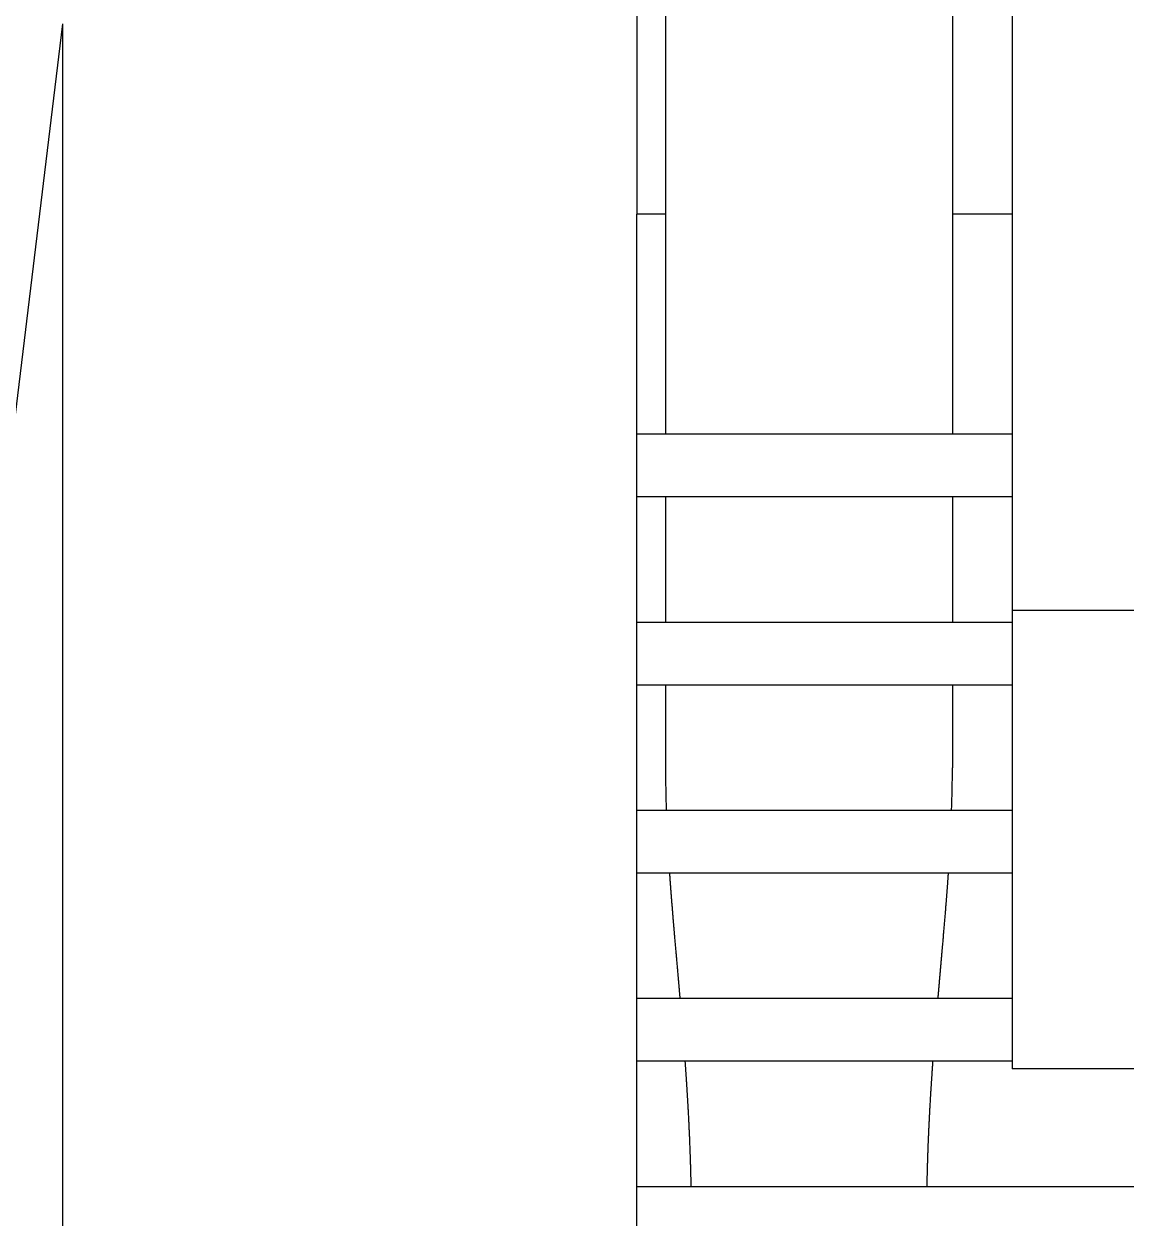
# Model space of a CAD drawing. Header units: millimetres. Extents: x 1218 to 72853, y -34712 to 16286.
# Drawn here: x 65535.7 to 65695.3, y 8767.3 to 8940.1 of the extents above; entities that cross this region are included whole.
import ezdxf

# ---------------------------------------------------------------- set-up
doc = ezdxf.new("R2010")
doc.units = ezdxf.units.MM

# ---------------------------------------------------------------- blocks, each defined once
blk = doc.blocks.new('BOM-FRONT EQ')
at = {"lineweight": -2}
for p, q in [((304.79, 814.33), (304.79, 598.92)), ((304.79, 814.33), (304.79, 598.92)), ((304.79, 814.33), (304.79, 598.92)), ((254.62, 737.86), (254.62, 624.43)), ((254.62, 737.86), (254.62, 624.43)), ((254.62, 737.86), (254.62, 624.43)), ((296.16, 737.86), (296.16, 624.43)), ((296.16, 737.86), (296.16, 624.43)), ((296.16, 737.86), (296.16, 624.43)), ((250.47, 707.46), (250.47, 656.29)), ((250.47, 707.46), (250.47, 656.29)), ((250.47, 707.46), (250.47, 656.29)), ((151.42, 552.54), (167.4, 683.82)), ((151.42, 552.54), (167.4, 683.82)), ((151.42, 552.54), (167.4, 683.82)), ((167.4, 242.7), (167.4, 683.82)), ((167.4, 242.7), (167.4, 683.82)), ((167.4, 242.7), (167.4, 683.82)), ((250.47, 624.43), (250.47, 656.29)), ((254.62, 656.29), (250.47, 656.29)), ((250.47, 624.43), (250.47, 656.29)), ((254.62, 656.29), (250.47, 656.29)), ((250.47, 624.43), (250.47, 656.29)), ((254.62, 656.29), (250.47, 656.29)), ((304.79, 656.29), (296.16, 656.29)), ((304.79, 656.29), (296.16, 656.29)), ((304.79, 656.29), (296.16, 656.29)), ((304.79, 624.43), (250.47, 624.43)), ((250.47, 615.36), (250.47, 624.43)), ((304.79, 624.43), (250.47, 624.43)), ((250.47, 615.36), (250.47, 624.43)), ((304.79, 624.43), (250.47, 624.43)), ((250.47, 615.36), (250.47, 624.43)), ((304.79, 615.36), (250.47, 615.36)), ((250.47, 597.21), (250.47, 615.36)), ((304.79, 615.36), (250.47, 615.36)), ((250.47, 597.21), (250.47, 615.36)), ((304.79, 615.36), (250.47, 615.36)), ((250.47, 597.21), (250.47, 615.36)), ((254.62, 615.36), (254.62, 597.21)), ((254.62, 615.36), (254.62, 597.21)), ((254.62, 615.36), (254.62, 597.21)), ((296.16, 615.36), (296.16, 597.21)), ((296.16, 615.36), (296.16, 597.21)), ((296.16, 615.36), (296.16, 597.21)), ((304.79, 598.92), (304.79, 532.61)), ((501.61, 598.92), (304.79, 598.92)), ((304.79, 598.92), (304.79, 532.61)), ((501.61, 598.92), (304.79, 598.92)), ((304.79, 598.92), (304.79, 532.61)), ((501.61, 598.92), (304.79, 598.92)), ((304.79, 597.21), (250.47, 597.21)), ((250.47, 588.13), (250.47, 597.21)), ((304.79, 597.21), (250.47, 597.21)), ((250.47, 588.13), (250.47, 597.21)), ((304.79, 597.21), (250.47, 597.21)), ((250.47, 588.13), (250.47, 597.21)), ((250.47, 569.99), (250.47, 588.13)), ((304.79, 588.13), (250.47, 588.13)), ((250.47, 569.99), (250.47, 588.13)), ((304.79, 588.13), (250.47, 588.13)), ((250.47, 569.99), (250.47, 588.13)), ((304.79, 588.13), (250.47, 588.13)), ((254.62, 588.13), (254.62, 576.18)), ((254.62, 588.13), (254.62, 576.18)), ((254.62, 588.13), (254.62, 576.18)), ((296.16, 588.13), (296.16, 576.18)), ((296.16, 588.13), (296.16, 576.18)), ((296.16, 588.13), (296.16, 576.18)), ((304.79, 569.99), (250.47, 569.99)), ((250.47, 560.91), (250.47, 569.99)), ((304.79, 569.99), (250.47, 569.99)), ((250.47, 560.91), (250.47, 569.99)), ((304.79, 569.99), (250.47, 569.99)), ((250.47, 560.91), (250.47, 569.99)), ((250.47, 542.76), (250.47, 560.91)), ((304.79, 560.91), (250.47, 560.91)), ((250.47, 542.76), (250.47, 560.91)), ((304.79, 560.91), (250.47, 560.91)), ((250.47, 542.76), (250.47, 560.91)), ((304.79, 560.91), (250.47, 560.91)), ((304.79, 542.76), (250.47, 542.76)), ((250.47, 533.69), (250.47, 542.76)), ((304.79, 542.76), (250.47, 542.76)), ((250.47, 533.69), (250.47, 542.76)), ((304.79, 542.76), (250.47, 542.76)), ((250.47, 533.69), (250.47, 542.76)), ((304.79, 533.69), (250.47, 533.69)), ((250.47, 515.54), (250.47, 533.69)), ((304.79, 533.69), (250.47, 533.69)), ((250.47, 515.54), (250.47, 533.69)), ((304.79, 533.69), (250.47, 533.69)), ((250.47, 515.54), (250.47, 533.69)), ((501.61, 532.61), (304.79, 532.61)), ((501.61, 532.61), (304.79, 532.61)), ((501.61, 532.61), (304.79, 532.61)), ((648.76, 515.54), (250.47, 515.54)), ((250.47, 506.47), (250.47, 515.54)), ((648.76, 515.54), (250.47, 515.54)), ((250.47, 506.47), (250.47, 515.54)), ((648.76, 515.54), (250.47, 515.54)), ((250.47, 506.47), (250.47, 515.54))]:
    blk.add_line(p, q, dxfattribs=at)
for centre, radius, start, end in [((425.71, 576.38), 171.09, 180.0664, 182.1424), ((425.71, 576.38), 171.09, 180.0664, 182.1424), ((425.71, 576.38), 171.09, 180.0664, 182.1424), ((125.08, 576.38), 171.08, 357.8576, 359.9337), ((125.08, 576.38), 171.08, 357.8576, 359.9337), ((125.08, 576.38), 171.08, 357.8576, 359.9337)]:
    blk.add_arc(centre, radius, start, end, dxfattribs=at)
for points, knots in [([(256.75, 542.76), (256.66, 543.82), (256.57, 544.88), (256.46, 546.11), (256.2, 549), (255.95, 551.89), (255.8, 553.7), (255.59, 556.24), (255.39, 558.77), (255.34, 559.48), (255.29, 560.2), (255.24, 560.91)], [0, 0, 0, 0, 0, 0, 14.653932, 14.653932, 14.653932, 39.812044, 39.812044, 39.812044, 49.816365, 49.816365, 49.816365, 49.816365, 49.816365, 49.816365]), ([(256.75, 542.76), (256.66, 543.82), (256.57, 544.88), (256.46, 546.11), (256.2, 549), (255.95, 551.89), (255.8, 553.7), (255.59, 556.24), (255.39, 558.77), (255.34, 559.48), (255.29, 560.2), (255.24, 560.91)], [0, 0, 0, 0, 0, 0, 14.653932, 14.653932, 14.653932, 39.812044, 39.812044, 39.812044, 49.816365, 49.816365, 49.816365, 49.816365, 49.816365, 49.816365]), ([(256.75, 542.76), (256.66, 543.82), (256.57, 544.88), (256.46, 546.11), (256.2, 549), (255.95, 551.89), (255.8, 553.7), (255.59, 556.24), (255.39, 558.77), (255.34, 559.48), (255.29, 560.2), (255.24, 560.91)], [0, 0, 0, 0, 0, 0, 14.653932, 14.653932, 14.653932, 39.812044, 39.812044, 39.812044, 49.816365, 49.816365, 49.816365, 49.816365, 49.816365, 49.816365]), ([(295.54, 560.91), (295.44, 559.49), (295.34, 558.05), (295.22, 556.6), (294.98, 553.7), (294.73, 550.78), (294.61, 549.35), (294.41, 547.14), (294.22, 544.95), (294.16, 544.22), (294.1, 543.49), (294.03, 542.76)], [0, 0, 0, 0, 0, 0, 19.986613, 19.986613, 19.986613, 40.192274, 40.192274, 40.192274, 50.260254, 50.260254, 50.260254, 50.260254, 50.260254, 50.260254]), ([(295.54, 560.91), (295.44, 559.49), (295.34, 558.05), (295.22, 556.6), (294.98, 553.7), (294.73, 550.78), (294.61, 549.35), (294.41, 547.14), (294.22, 544.95), (294.16, 544.22), (294.1, 543.49), (294.03, 542.76)], [0, 0, 0, 0, 0, 0, 19.986613, 19.986613, 19.986613, 40.192274, 40.192274, 40.192274, 50.260254, 50.260254, 50.260254, 50.260254, 50.260254, 50.260254]), ([(295.54, 560.91), (295.44, 559.49), (295.34, 558.05), (295.22, 556.6), (294.98, 553.7), (294.73, 550.78), (294.61, 549.35), (294.41, 547.14), (294.22, 544.95), (294.16, 544.22), (294.1, 543.49), (294.03, 542.76)], [0, 0, 0, 0, 0, 0, 19.986613, 19.986613, 19.986613, 40.192274, 40.192274, 40.192274, 50.260254, 50.260254, 50.260254, 50.260254, 50.260254, 50.260254]), ([(258.34, 515.54), (258.31, 517.34), (258.26, 519.15), (258.2, 520.97), (258.09, 523.52), (257.96, 526.07), (257.92, 526.8), (257.82, 528.62), (257.7, 530.44), (257.63, 531.53), (257.56, 532.61), (257.48, 533.69)], [0, 0, 0, 0, 0, 0, 24.647965, 24.647965, 24.647965, 34.521881, 34.521881, 34.521881, 49.323254, 49.323254, 49.323254, 49.323254, 49.323254, 49.323254]), ([(258.34, 515.54), (258.31, 517.34), (258.26, 519.15), (258.2, 520.97), (258.09, 523.52), (257.96, 526.07), (257.92, 526.8), (257.82, 528.62), (257.7, 530.44), (257.63, 531.53), (257.56, 532.61), (257.48, 533.69)], [0, 0, 0, 0, 0, 0, 24.647965, 24.647965, 24.647965, 34.521881, 34.521881, 34.521881, 49.323254, 49.323254, 49.323254, 49.323254, 49.323254, 49.323254]), ([(258.34, 515.54), (258.31, 517.34), (258.26, 519.15), (258.2, 520.97), (258.09, 523.52), (257.96, 526.07), (257.92, 526.8), (257.82, 528.62), (257.7, 530.44), (257.63, 531.53), (257.56, 532.61), (257.48, 533.69)], [0, 0, 0, 0, 0, 0, 24.647965, 24.647965, 24.647965, 34.521881, 34.521881, 34.521881, 49.323254, 49.323254, 49.323254, 49.323254, 49.323254, 49.323254]), ([(293.3, 533.69), (293.17, 531.89), (293.05, 530.09), (292.94, 528.25), (292.79, 525.7), (292.68, 523.15), (292.65, 522.43), (292.57, 520.61), (292.52, 518.79), (292.49, 517.7), (292.46, 516.62), (292.44, 515.54)], [0, 0, 0, 0, 0, 0, 24.628715, 24.628715, 24.628715, 34.510293, 34.510293, 34.510293, 49.297443, 49.297443, 49.297443, 49.297443, 49.297443, 49.297443]), ([(293.3, 533.69), (293.17, 531.89), (293.05, 530.09), (292.94, 528.25), (292.79, 525.7), (292.68, 523.15), (292.65, 522.43), (292.57, 520.61), (292.52, 518.79), (292.49, 517.7), (292.46, 516.62), (292.44, 515.54)], [0, 0, 0, 0, 0, 0, 24.628715, 24.628715, 24.628715, 34.510293, 34.510293, 34.510293, 49.297443, 49.297443, 49.297443, 49.297443, 49.297443, 49.297443]), ([(293.3, 533.69), (293.17, 531.89), (293.05, 530.09), (292.94, 528.25), (292.79, 525.7), (292.68, 523.15), (292.65, 522.43), (292.57, 520.61), (292.52, 518.79), (292.49, 517.7), (292.46, 516.62), (292.44, 515.54)], [0, 0, 0, 0, 0, 0, 24.628715, 24.628715, 24.628715, 34.510293, 34.510293, 34.510293, 49.297443, 49.297443, 49.297443, 49.297443, 49.297443, 49.297443])]:
    blk.add_open_spline(points, degree=5, knots=knots, dxfattribs=at)

msp = doc.modelspace()

# ---------------------------------------------------------------- block references
at = {"lineweight": -2}
msp.add_blockref('BOM-FRONT EQ', (65373.96, 8256.29, 0), dxfattribs=at)

doc.saveas('drawing.dxf')
